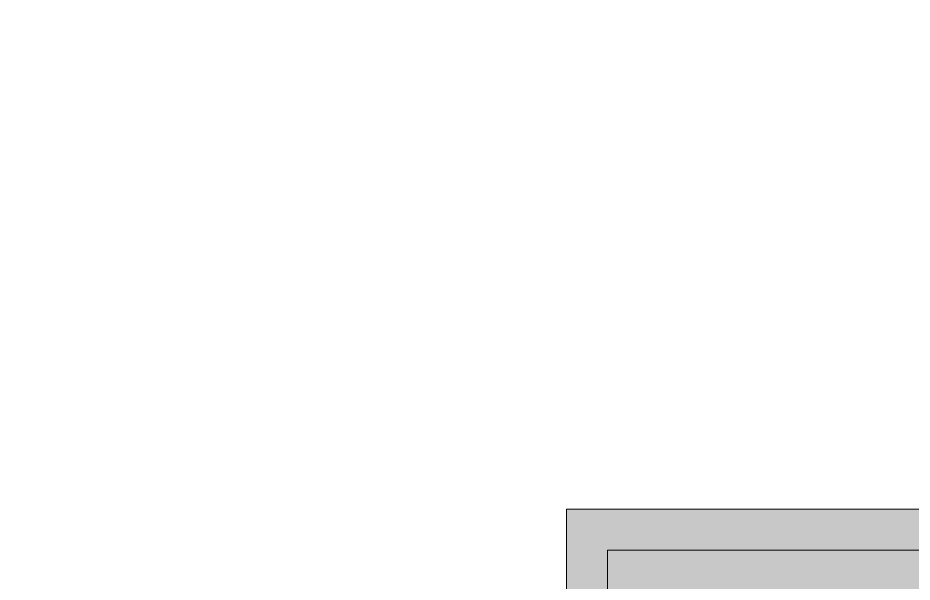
# Model space of a CAD drawing. Header units: inches. Extents: x -674 to 803, y -349 to 915.
# Drawn here: x -673.7 to -411.7, y 460.5 to 625.9 of the extents above; entities that cross this region are included whole.
import ezdxf

# ---------------------------------------------------------------- set-up
doc = ezdxf.new("R2010")
doc.units = ezdxf.units.IN
doc.header["$MEASUREMENT"] = 0
for name, color, linetype, lineweight in [('A-DETL-GENF', 92, 'Continuous', 9), ('A-WALL', 113, 'Continuous', 13), ('A-WALL-PATT', 111, 'Continuous', 13)]:
    doc.layers.add(name, color=color, linetype=linetype, lineweight=lineweight)

msp = doc.modelspace()

# ---------------------------------------------------------------- hatches: boundary and pattern name
at = {"layer": 'A-DETL-GENF'}
h = msp.add_hatch(color=9, dxfattribs=at)
h.paths.add_polyline_path([(-350.09, 126.28), (-347.84, 126.28), (-347.84, 161.03), (-348.71, 161.03), (-348.71, 143.15), (-366.71, 143.15), (-366.71, 161.03), (-392.96, 161.03), (-392.96, 126.28), (-362.64, 126.28)], flags=0)
h.paths.add_polyline_path([(-673.71, 161.4), (-673.61, 161.4), (-673.61, 268.9), (-673.71, 268.9), (-673.71, 162.83)], flags=0)
h.paths.add_polyline_path([(-366.71, 165.03), (-347.84, 165.03), (-347.84, 199.65), (-343.84, 199.65), (-343.84, 235.65), (-347.84, 235.65), (-347.84, 241.65), (-393.21, 241.65), (-393.21, 240.9), (-405.21, 240.9), (-405.24, 264.9), (-669.61, 264.9), (-669.61, 165.4), (-404.96, 165.4), (-404.96, 180.4), (-392.96, 180.4), (-392.96, 165.03)], flags=0)
h.paths.add_polyline_path([(-283.24, 242.28), (-264.21, 242.28), (-264.21, 245.65), (-259.21, 245.65), (-259.21, 274.37), (-305.21, 274.37), (-305.21, 245.65), (-300.21, 245.65), (-300.21, 242.28)], flags=0)
h.paths.add_polyline_path([(-125.71, 245.65), (-113.21, 245.65), (-113.21, 347.11), (-125.71, 347.11), (-125.71, 252.07)], flags=0)
h.paths.add_polyline_path([(-129.71, 245.65), (-129.71, 347.11), (-154.99, 347.11), (-154.99, 396.54), (-200.14, 396.54), (-200.14, 400.54), (-109.84, 400.54), (-109.84, 401.28), (-393.21, 401.28), (-393.21, 400.54), (-305.14, 400.54), (-305.14, 396.54), (-349.96, 396.54), (-349.96, 380.54), (-377.09, 380.54), (-377.09, 311.65), (-350.09, 311.65), (-350.09, 307.65), (-377.09, 307.65), (-377.09, 276.87), (-359.21, 276.87), (-359.21, 275.87), (-377.09, 275.87), (-377.09, 245.65), (-309.21, 245.65), (-309.21, 278.37), (-308.21, 278.37), (-308.21, 284.52), (-307.21, 284.52), (-307.21, 278.37), (-259.21, 278.37), (-259.21, 313.02), (-307.21, 313.02), (-307.21, 308.52), (-308.21, 308.52), (-308.21, 318.52), (-307.21, 318.52), (-307.21, 314.02), (-259.21, 314.02), (-259.21, 348.85), (-307.21, 348.85), (-307.21, 342.52), (-308.21, 342.52), (-308.21, 352.85), (-250.14, 352.85), (-250.14, 396.54), (-269.14, 396.54), (-269.14, 400.54), (-236.14, 400.54), (-236.14, 396.54), (-246.14, 396.54), (-246.14, 352.85), (-187.89, 352.85), (-187.89, 348.85), (-237.46, 348.85), (-237.46, 315.9), (-189.46, 315.9), (-189.46, 320.03), (-188.46, 320.03), (-188.46, 309.39), (-189.46, 309.39), (-189.46, 314.9), (-237.46, 314.9), (-237.46, 279.87), (-189.46, 279.87), (-189.46, 285.39), (-188.46, 285.39), (-188.46, 273.51), (-189.46, 273.51), (-189.46, 278.87), (-237.46, 278.87), (-237.46, 245.65), (-189.46, 245.65), (-189.46, 249.51), (-188.46, 249.51), (-188.46, 245.65), (-131.07, 245.65)], flags=0)
h.paths.add_polyline_path([(-255.21, 245.65), (-241.46, 245.65), (-241.46, 348.85), (-255.21, 348.85), (-255.21, 253.32)], flags=0)
h.paths.add_polyline_path([(-389.1, 245.65), (-381.09, 245.65), (-381.09, 380.54), (-393.21, 380.54), (-393.21, 245.65)], flags=0)
h.paths.add_polyline_path([(-405.28, 276.9), (-405.21, 276.9), (-405.21, 417.9), (-393.21, 417.9), (-393.21, 453.9), (-405.21, 453.9), (-405.21, 469.93), (-500.96, 469.93), (-500.96, 276.9), (-405.84, 276.9)], flags=0)
h.paths.add_polyline_path([(-189.46, 344.03), (-189.46, 348.66), (-188.46, 348.66), (-188.46, 344.03)], flags=0)
h.paths.add_polyline_path([(-109.84, 351.11), (-109.84, 387.61), (-120.71, 387.61), (-120.71, 351.11), (-113.21, 351.11)], flags=0)
h.paths.add_polyline_path([(-124.45, 351.11), (-122.96, 351.11), (-122.96, 392.61), (-113.96, 392.61), (-113.96, 395.54), (-127.96, 395.54), (-127.96, 380.54), (-145.96, 380.54), (-145.96, 395.54), (-150.99, 395.54), (-150.99, 351.11), (-125.71, 351.11)], flags=0)
h.paths.add_polyline_path([(-367.96, 384.54), (-367.96, 396.54), (-393.21, 396.54), (-393.21, 384.54), (-377.09, 384.54)], flags=0)
h.paths.add_polyline_path([(-150.92, 467.15), (-116.71, 467.15), (-116.71, 470.65), (-110.46, 470.65), (-110.46, 565.65), (-177.25, 565.65), (-177.25, 470.65), (-152.71, 470.65), (-152.71, 467.15), (-150.99, 467.15)], flags=0)
h.paths.add_polyline_path([(-305.14, 467.15), (-285.42, 467.15), (-285.42, 470.65), (-269.3, 470.65), (-269.3, 565.65), (-268.84, 565.65), (-268.84, 622.4), (-347.46, 622.4), (-347.46, 622.15), (-393.21, 622.13), (-393.21, 470.65), (-321.42, 470.65), (-321.42, 467.15)], flags=0)
h.paths.add_polyline_path([(-200.14, 467.15), (-187.25, 467.15), (-187.25, 470.65), (-181.25, 470.65), (-181.25, 565.65), (-261.55, 565.65), (-261.55, 470.65), (-223.25, 470.65), (-223.25, 467.15)], flags=0)
h.paths.add_polyline_path([(-405.84, 481.93), (-405.21, 481.93), (-405.21, 622.15), (-405.09, 622.15), (-405.09, 625.9), (-405.84, 625.9), (-405.84, 569.15)], flags=0)
at = {"layer": 'A-WALL-PATT'}
for points in [[(-512.96, 469.93), (-405.21, 469.93), (-405.21, 481.93), (-512.96, 481.93)], [(-500.96, 264.9), (-500.96, 469.93), (-512.96, 469.93), (-512.96, 264.9)]]:
    msp.add_hatch(color=8, dxfattribs=at).paths.add_polyline_path(points, flags=0)

# ---------------------------------------------------------------- linework, layer by layer
at = {"layer": 'A-WALL', "color": 7, "lineweight": 20}
for p, q in [((-405.21, 481.93), (-512.96, 481.93)), ((-512.96, 481.93), (-512.96, 268.9)), ((-500.96, 469.93), (-405.21, 469.93)), ((-500.96, 276.9), (-500.96, 469.93))]:
    msp.add_line(p, q, dxfattribs=at)

doc.saveas('drawing.dxf')
